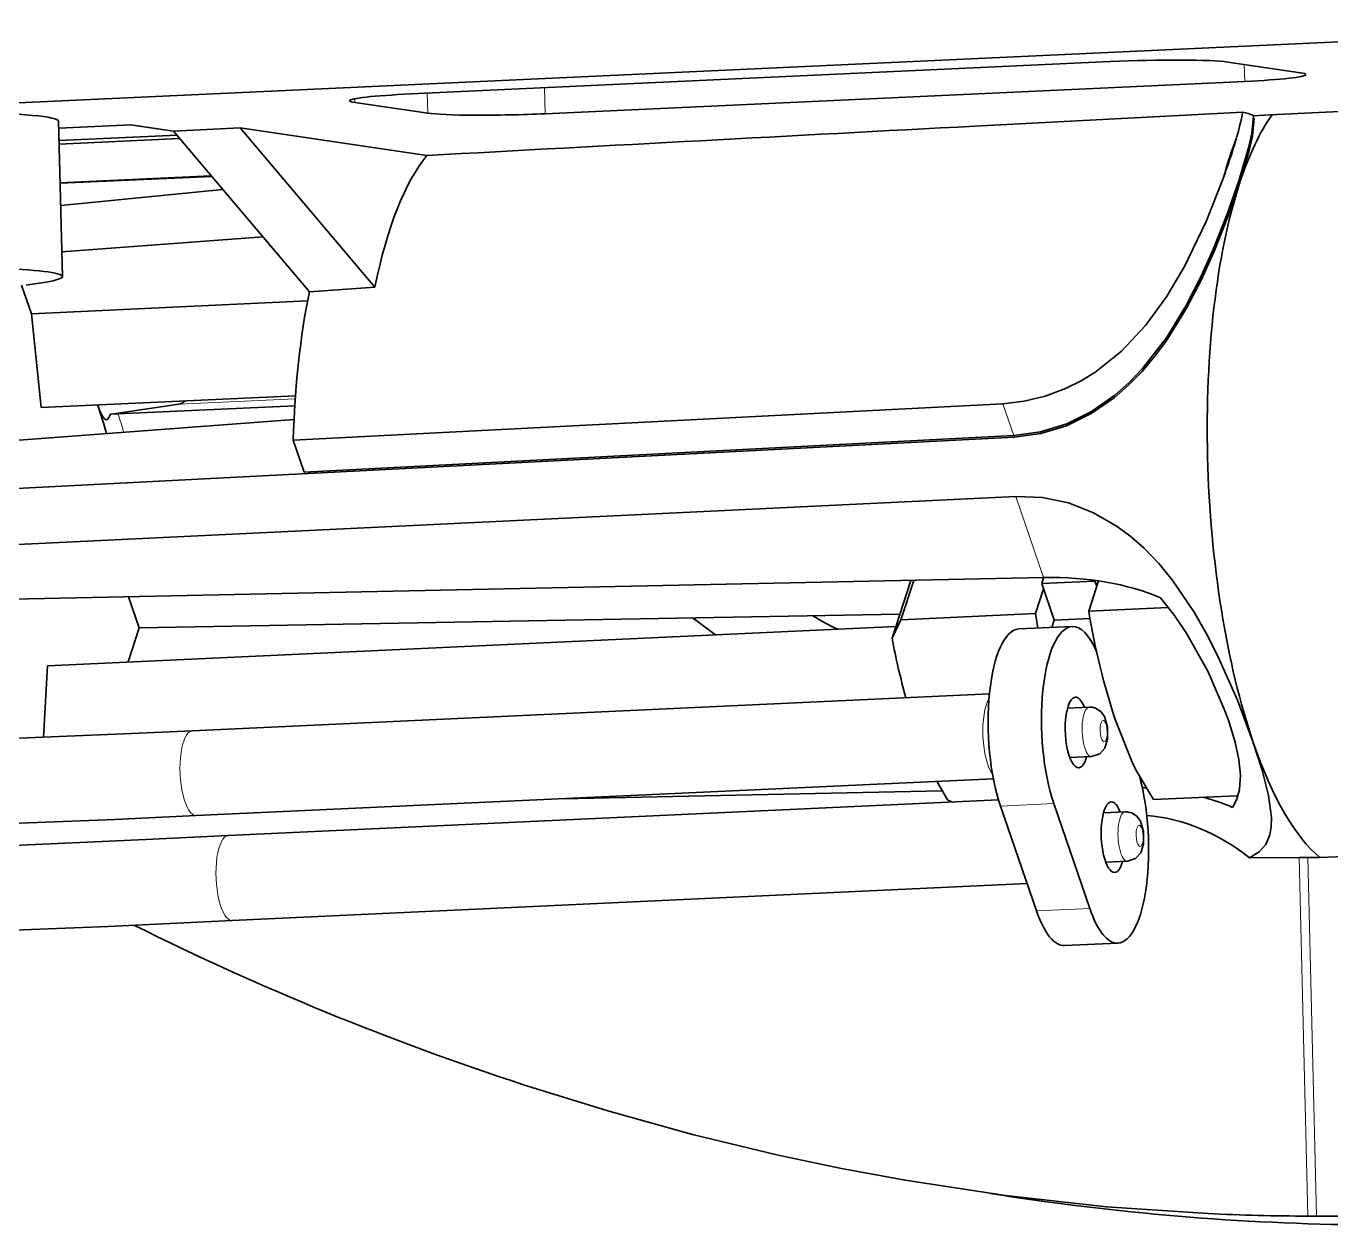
# Model space of a CAD drawing. Extents: x 370 to 946, y 143 to 764.
# Drawn here: x 814.25 to 832.69, y 734.55 to 751.5 of the extents above; entities that cross this region are included whole.
import ezdxf

# ---------------------------------------------------------------- set-up
doc = ezdxf.new("R2010")
doc.units = 0

msp = doc.modelspace()

# ---------------------------------------------------------------- linework, layer by layer
at = {"color": 7, "lineweight": 35}
msp.add_line((837.615, 751.499), (810.3, 750.236), dxfattribs=at)
at = {"color": 7, "lineweight": 35, "ltscale": 0.247507}
msp.add_line((829.572, 750.997), (819.683, 750.54), dxfattribs=at)
at = {"color": 7, "lineweight": 35, "ltscale": 0.02598}
for p, q in [((831.232, 750.989), (832.26, 750.838)), ((818.894, 750.419), (819.922, 750.267))]:
    msp.add_line(p, q, dxfattribs=at)
at = {"color": 7, "lineweight": 13, "ltscale": 0.005956}
msp.add_line((831.466, 750.955), (831.472, 750.717), dxfattribs=at)
at = {"color": 7, "lineweight": 13, "ltscale": 0.007085}
msp.add_line((819.915, 750.55), (819.922, 750.267), dxfattribs=at)
at = {"color": 7, "lineweight": 13, "ltscale": 0.009193}
msp.add_line((821.573, 750.627), (821.582, 750.259), dxfattribs=at)
at = {"color": 7, "lineweight": 35, "ltscale": 0.247508}
msp.add_line((831.472, 750.717), (821.582, 750.259), dxfattribs=at)
at = {"color": 7, "lineweight": 13, "ltscale": 0.001326}
msp.add_line((818.892, 750.472), (818.894, 750.419), dxfattribs=at)
at = {"color": 7, "lineweight": 35, "ltscale": 0.090334}
msp.add_line((831.832, 750.243), (835.441, 750.415), dxfattribs=at)
at = {"color": 7, "lineweight": 35, "ltscale": 0.094824}
msp.add_line((827.657, 750.085), (831.445, 750.284), dxfattribs=at)
at = {"color": 7, "lineweight": 35, "ltscale": 0.006123}
msp.add_line((831.588, 750.23), (831.832, 750.243), dxfattribs=at)
at = {"color": 7, "lineweight": 35, "ltscale": 0.054898}
msp.add_line((814.705, 750.154), (814.759, 747.958), dxfattribs=at)
at = {"color": 7, "lineweight": 35, "ltscale": 0.025525}
msp.add_line((814.707, 750.056), (815.727, 750.103), dxfattribs=at)
at = {"color": 7, "lineweight": 35, "ltscale": 0.015438}
msp.add_line((816.33, 750.014), (815.719, 750.104), dxfattribs=at)
at = {"color": 7, "lineweight": 35, "ltscale": 0.015233}
msp.add_line((815.727, 750.103), (816.33, 750.015), dxfattribs=at)
at = {"color": 7, "lineweight": 35, "ltscale": 0.023571}
msp.add_line((816.33, 750.015), (817.272, 750.058), dxfattribs=at)
at = {"color": 7, "lineweight": 35, "ltscale": 0.074351}
msp.add_line((816.33, 750.015), (818.249, 747.743), dxfattribs=at)
at = {"color": 7, "lineweight": 35, "ltscale": 0.06669}
msp.add_line((819.911, 749.669), (817.272, 750.058), dxfattribs=at)
at = {"color": 7, "lineweight": 35, "ltscale": 0.073717}
msp.add_line((817.272, 750.058), (819.175, 747.806), dxfattribs=at)
at = {"color": 7, "lineweight": 35, "ltscale": 0.041727}
msp.add_line((816.379, 749.956), (814.712, 749.879), dxfattribs=at)
at = {"color": 7, "lineweight": 35, "ltscale": 0.042709}
msp.add_line((814.713, 749.83), (816.419, 749.909), dxfattribs=at)
at = {"color": 7, "lineweight": 35, "ltscale": 0.053484}
msp.add_line((814.726, 749.284), (816.863, 749.383), dxfattribs=at)
at = {"color": 7, "lineweight": 35, "ltscale": 0.053731}
msp.add_line((816.874, 749.371), (814.726, 749.279), dxfattribs=at)
at = {"color": 7, "lineweight": 35, "ltscale": 0.057596}
msp.add_line((814.734, 748.964), (817.027, 749.19), dxfattribs=at)
msp.add_line((814.734, 748.964), (817.027, 749.19), dxfattribs=at)
at = {"color": 7, "lineweight": 35, "ltscale": 0.071303}
msp.add_line((817.594, 748.518), (814.75, 748.305), dxfattribs=at)
at = {"color": 7, "lineweight": 35, "ltscale": 0.01062}
msp.add_line((814.32, 747.432), (814.182, 747.834), dxfattribs=at)
at = {"color": 7, "lineweight": 35, "ltscale": 0.023192}
msp.add_line((818.249, 747.743), (819.175, 747.806), dxfattribs=at)
at = {"color": 7, "lineweight": 35, "ltscale": 0.097698}
msp.add_line((814.32, 747.432), (818.224, 747.613), dxfattribs=at)
at = {"color": 7, "lineweight": 35, "ltscale": 0.033396}
msp.add_line((814.458, 746.104), (814.32, 747.432), dxfattribs=at)
at = {"color": 7, "lineweight": 35, "ltscale": 0.089967}
msp.add_line((818.053, 746.27), (814.458, 746.104), dxfattribs=at)
at = {"color": 7, "lineweight": 35, "ltscale": 0.023959}
msp.add_line((816.402, 746.153), (815.454, 746.013), dxfattribs=at)
at = {"color": 7, "lineweight": 35, "ltscale": 0.062553}
msp.add_line((815.544, 746.017), (818.044, 746.131), dxfattribs=at)
at = {"color": 7, "lineweight": 13, "ltscale": 0.041249}
msp.add_line((816.402, 746.153), (818.05, 746.229), dxfattribs=at)
at = {"color": 7, "lineweight": 35, "ltscale": 0.25109}
msp.add_line((828.052, 746.16), (818.021, 745.642), dxfattribs=at)
at = {"color": 7, "lineweight": 13, "ltscale": 0.01194}
msp.add_line((828.207, 745.708), (828.052, 746.16), dxfattribs=at)
at = {"color": 7, "lineweight": 35, "ltscale": 0.122145}
msp.add_line((818.033, 745.935), (813.161, 745.569), dxfattribs=at)
at = {"color": 7, "lineweight": 35, "ltscale": 0.00272}
msp.add_line((815.544, 746.017), (815.436, 746.01), dxfattribs=at)
at = {"color": 7, "lineweight": 35, "ltscale": 0.000459642}
msp.add_line((815.454, 746.013), (815.436, 746.01), dxfattribs=at)
at = {"color": 7, "lineweight": 35, "ltscale": 0.389243}
msp.add_line((812.665, 744.889), (828.214, 745.686), dxfattribs=at)
at = {"color": 7, "lineweight": 35, "ltscale": 0.01186}
msp.add_line((818.175, 745.194), (818.021, 745.642), dxfattribs=at)
at = {"color": 7, "lineweight": 35, "ltscale": 0.251088}
msp.add_line((818.175, 745.194), (828.206, 745.708), dxfattribs=at)
at = {"color": 7, "lineweight": 13, "ltscale": 0.000607024}
msp.add_line((828.222, 745.709), (828.214, 745.686), dxfattribs=at)
at = {"color": 7, "lineweight": 35, "ltscale": 0.389214}
msp.add_line((812.684, 744.1), (828.235, 744.848), dxfattribs=at)
at = {"color": 7, "lineweight": 13, "ltscale": 0.030324}
msp.add_line((828.629, 743.701), (828.235, 744.848), dxfattribs=at)
at = {"color": 7, "lineweight": 35, "ltscale": 0.385445}
msp.add_line((828.629, 743.701), (813.214, 743.378), dxfattribs=at)
at = {"color": 7, "lineweight": 35, "ltscale": 0.021465}
msp.add_line((826.486, 742.846), (826.753, 743.662), dxfattribs=at)
at = {"color": 7, "lineweight": 35, "ltscale": 0.014654}
msp.add_line((826.612, 743.105), (826.794, 743.662), dxfattribs=at)
at = {"color": 7, "lineweight": 35, "ltscale": 0.009231}
msp.add_line((828.627, 743.544), (828.513, 743.193), dxfattribs=at)
at = {"color": 7, "lineweight": 35, "ltscale": 0.002172}
msp.add_line((828.629, 743.701), (828.602, 743.618), dxfattribs=at)
at = {"color": 7, "lineweight": 35, "ltscale": 0.018857}
for p, q in [((829.355, 743.653), (828.602, 743.618)), ((828.279, 742.976), (829.032, 743.011))]:
    msp.add_line(p, q, dxfattribs=at)
at = {"color": 7, "lineweight": 35, "ltscale": 0.013702}
msp.add_line((828.602, 743.618), (828.78, 743.1), dxfattribs=at)
at = {"color": 7, "lineweight": 35, "ltscale": 0.011233}
msp.add_line((829.406, 743.655), (829.266, 743.228), dxfattribs=at)
at = {"color": 7, "lineweight": 35, "ltscale": 0.000228235}
msp.add_line((829.358, 743.662), (829.355, 743.653), dxfattribs=at)
at = {"color": 7, "lineweight": 35, "ltscale": 0.001959}
msp.add_line((829.355, 743.653), (829.381, 743.579), dxfattribs=at)
at = {"color": 7, "lineweight": 35, "ltscale": 0.011632}
msp.add_line((815.694, 743.43), (815.845, 742.99), dxfattribs=at)
at = {"color": 7, "lineweight": 35, "ltscale": 0.268818}
msp.add_line((826.596, 743.183), (815.845, 742.99), dxfattribs=at)
at = {"color": 7, "lineweight": 35, "ltscale": 0.047567}
msp.add_line((828.513, 743.193), (826.612, 743.105), dxfattribs=at)
at = {"color": 7, "lineweight": 35, "ltscale": 0.005206}
msp.add_line((828.549, 742.988), (828.513, 743.193), dxfattribs=at)
at = {"color": 7, "lineweight": 35, "ltscale": 0.028169}
msp.add_line((830.392, 743.28), (829.266, 743.228), dxfattribs=at)
at = {"color": 7, "lineweight": 35, "ltscale": 0.300113}
msp.add_line((826.539, 743.009), (814.548, 742.455), dxfattribs=at)
at = {"color": 7, "lineweight": 35, "ltscale": 0.012692}
msp.add_line((815.687, 742.508), (815.845, 742.99), dxfattribs=at)
at = {"color": 7, "lineweight": 35, "ltscale": 0.001971}
msp.add_line((823.67, 743.13), (823.733, 743.083), dxfattribs=at)
at = {"color": 7, "lineweight": 35, "ltscale": 0.007985}
msp.add_line((823.733, 743.083), (823.989, 742.891), dxfattribs=at)
at = {"color": 7, "lineweight": 35, "ltscale": 0.007219}
msp.add_line((826.612, 743.105), (826.486, 742.846), dxfattribs=at)
at = {"color": 7, "lineweight": 35, "ltscale": 0.002696}
msp.add_line((828.78, 743.1), (828.746, 742.997), dxfattribs=at)
at = {"color": 7, "lineweight": 35, "ltscale": 0.012622}
msp.add_line((829.284, 743.123), (828.78, 743.1), dxfattribs=at)
at = {"color": 7, "lineweight": 35, "ltscale": 0.025424}
msp.add_line((814.548, 742.455), (814.49, 741.44), dxfattribs=at)
at = {"color": 7, "lineweight": 35, "ltscale": 0.282024}
for p, q in [((827.863, 742.056), (816.594, 741.535)), ((827.918, 740.857), (816.649, 740.336))]:
    msp.add_line(p, q, dxfattribs=at)
at = {"color": 7, "lineweight": 35, "ltscale": 0.007688}
for p, q in [((828.967, 741.856), (829.274, 741.871)), ((828.999, 741.157), (829.306, 741.171)), ((829.475, 740.375), (829.782, 740.39)), ((829.507, 739.676), (829.815, 739.69))]:
    msp.add_line(p, q, dxfattribs=at)
at = {"color": 7, "lineweight": 35, "ltscale": 0.000390985}
msp.add_line((830.017, 740.825), (830.002, 740.824), dxfattribs=at)
at = {"color": 7, "lineweight": 35, "ltscale": 0.134322}
msp.add_line((827.196, 740.688), (821.824, 740.575), dxfattribs=at)
at = {"color": 7, "lineweight": 35, "ltscale": 0.029417}
msp.add_line((830.181, 740.562), (831.357, 740.617), dxfattribs=at)
at = {"color": 7, "lineweight": 35, "ltscale": 0.000510157}
msp.add_line((831.377, 740.617), (831.357, 740.617), dxfattribs=at)
at = {"color": 7, "lineweight": 35, "ltscale": 0.272509}
msp.add_line((827.991, 740.557), (817.102, 740.053), dxfattribs=at)
at = {"color": 7, "lineweight": 35, "ltscale": 0.001944}
msp.add_line((827.34, 740.527), (827.27, 740.561), dxfattribs=at)
at = {"color": 7, "lineweight": 13, "ltscale": 0.018859}
msp.add_line((828.772, 740.506), (828.019, 740.471), dxfattribs=at)
at = {"color": 7, "lineweight": 35, "ltscale": 0.039147}
for p, q in [((828.527, 738.99), (828.019, 740.471)), ((829.281, 739.025), (828.772, 740.506))]:
    msp.add_line(p, q, dxfattribs=at)
at = {"color": 7, "lineweight": 35, "ltscale": 0.017462}
msp.add_line((832.24, 739.744), (831.541, 739.74), dxfattribs=at)
at = {"color": 7, "lineweight": 13, "ltscale": 0.126799}
msp.add_line((832.24, 739.744), (832.364, 734.673), dxfattribs=at)
at = {"color": 7, "lineweight": 35, "ltscale": 0.003062}
msp.add_line((832.24, 739.744), (832.362, 739.744), dxfattribs=at)
at = {"color": 7, "lineweight": 35, "ltscale": 0.004323}
msp.add_line((832.535, 739.743), (832.362, 739.744), dxfattribs=at)
at = {"color": 7, "lineweight": 13, "ltscale": 0.126813}
msp.add_line((832.362, 739.744), (832.487, 734.673), dxfattribs=at)
at = {"color": 7, "lineweight": 35, "ltscale": 0.028697}
msp.add_line((833.682, 739.792), (832.535, 739.743), dxfattribs=at)
at = {"color": 7, "lineweight": 35, "ltscale": 0.281237}
msp.add_line((828.395, 739.374), (817.158, 738.855), dxfattribs=at)
at = {"color": 7, "lineweight": 13, "ltscale": 0.018857}
msp.add_line((829.281, 739.025), (828.527, 738.99), dxfattribs=at)
at = {"color": 7, "lineweight": 35, "ltscale": 0.018859}
msp.add_line((828.926, 738.498), (829.679, 738.533), dxfattribs=at)
at = {"color": 7, "lineweight": 35, "ltscale": 0.003064}
msp.add_line((832.487, 734.673), (832.364, 734.673), dxfattribs=at)
at = {"color": 7, "lineweight": 35}
for points in [[(831.387, 749.309), (831.526, 749.779), (831.571, 749.981), (831.596, 750.232)], [(831.607, 750.196), (831.581, 749.941), (831.536, 749.739), (831.399, 749.273)], [(828.052, 746.16), (828.353, 746.194), (828.65, 746.266), (828.939, 746.375), (829.149, 746.48), (829.352, 746.603), (829.729, 746.903), (830.07, 747.266), (830.366, 747.671), (830.62, 748.099), (830.926, 748.734), (831.167, 749.342)], [(831.387, 749.309), (831.222, 748.838), (831.02, 748.329), (830.848, 747.946), (830.65, 747.559), (830.364, 747.092), (830.027, 746.658), (829.837, 746.461), (829.634, 746.281), (829.307, 746.051), (828.956, 745.876), (828.586, 745.76), (828.207, 745.708)], [(828.214, 745.686), (828.589, 745.737), (828.954, 745.849), (829.301, 746.019), (829.625, 746.242), (829.83, 746.42), (830.021, 746.615), (830.198, 746.825), (830.361, 747.046), (830.65, 747.511), (830.861, 747.918), (831.043, 748.324), (831.238, 748.815), (831.399, 749.273)], [(815.436, 746.01), (815.412, 745.957), (815.401, 745.942), (815.393, 745.937), (815.377, 745.933), (815.369, 745.935), (815.354, 745.945), (815.324, 745.983), (815.283, 746.068), (815.255, 746.145)], [(828.235, 744.848), (828.611, 744.834), (828.981, 744.757), (829.336, 744.619), (829.671, 744.424), (829.866, 744.278), (830.05, 744.115), (830.256, 743.901), (830.446, 743.669), (830.756, 743.214), (830.932, 742.905), (831.092, 742.592), (831.369, 741.968), (831.593, 741.371)], [(830.282, 743.415), (830.478, 743.165), (830.654, 742.905), (830.953, 742.371), (831.183, 741.843), (831.241, 741.685)], [(807.379, 741.969), (808.181, 741.758), (809.013, 741.599), (809.867, 741.489), (811.029, 741.408), (812.206, 741.384), (813.684, 741.41), (815.736, 741.495), (816.594, 741.535)], [(829.306, 741.171), (829.422, 741.211), (829.493, 741.29), (829.534, 741.415), (829.534, 741.592), (829.489, 741.739), (829.439, 741.807), (829.363, 741.856), (829.315, 741.868)], [(831.299, 740.453), (831.361, 740.57), (831.397, 740.704), (831.41, 740.906), (831.387, 741.13), (831.335, 741.373), (831.241, 741.685)], [(830.181, 740.562), (829.951, 740.95), (829.892, 741.07), (829.65, 741.671)], [(831.541, 739.74), (831.677, 739.822), (831.772, 739.929), (831.828, 740.062), (831.847, 740.178), (831.849, 740.308), (831.807, 740.622), (831.717, 740.98), (831.593, 741.371)], [(807.032, 740.82), (807.917, 740.587), (808.825, 740.414), (809.745, 740.295), (810.67, 740.224), (811.9, 740.186), (813.42, 740.202), (815.501, 740.283), (816.649, 740.336)], [(807.735, 740.541), (808.568, 740.301), (809.422, 740.121), (810.293, 739.996), (811.177, 739.921), (812.365, 739.883), (813.855, 739.905), (815.937, 739.997), (817.102, 740.053)], [(829.815, 739.69), (829.93, 739.73), (830.001, 739.809), (830.042, 739.934), (830.043, 740.111), (829.998, 740.258), (829.947, 740.326), (829.872, 740.375), (829.824, 740.387)], [(807.359, 739.402), (808.278, 739.136), (809.215, 738.938), (810.16, 738.804), (811.105, 738.723), (812.356, 738.683), (813.589, 738.697), (815.403, 738.77), (817.158, 738.855)], [(821.277, 736.531), (822.467, 736.161), (823.667, 735.829), (824.877, 735.537), (825.772, 735.348), (826.671, 735.181), (828.092, 734.965), (829.52, 734.807), (830.953, 734.71)]]:
    msp.add_lwpolyline(points, dxfattribs=at)
for centre, radius, start, end in [((827.484, 751.059), 4.036, 343.6266, 348.9332), ((831.289, 749.574), 0.727, 65.001, 77.5761), ((1028.977, -3071.258), 3826.642, 93.015729, 93.131883), ((824.278, 751.944), 7.362, 341.7941, 344.0513), ((821.983, 752.691), 9.775, 339.9649, 341.8336), ((807.484, 743.5), 8.209, 15.8043, 18.7976), ((816.384, 746.301), 0.149, 276.8423, 316.302), ((828.118, 747.803), 5.397, 239.331, 243.5426), ((839.169, 744.836), 10.032, 189.221, 198.3919), ((836.886, 744.815), 10.585, 190.7218, 195.4169), ((829.284, 741.654), 0.217, 81.6104, 92.6419), ((830.287, 742.425), 3.546, 206.9003, 211.712), ((829.792, 740.173), 0.217, 81.6104, 92.6419), ((833.878, 775.137), 40.61, 243.5179, 251.9229), ((833.55, 770.829), 36.282, 260.9989, 269.451), ((832.518, 768.131), 33.458, 267.3199, 269.7366), ((832.559, 768.832), 34.159, 269.8786, 275.1616)]:
    msp.add_arc(centre, radius, start, end, dxfattribs=at)
at = {"color": 7, "lineweight": 13}
for centre, radius, start, end in [((808.471, 743.588), 7.478, 16.8345, 18.9521), ((823.781, 743.14), 0.0746, 186.9929, 229.899)]:
    msp.add_arc(centre, radius, start, end, dxfattribs=at)
at = {"color": 7, "lineweight": 35}
for centre, major_axis, ratio, start_param, end_param in [((830.008, 750.933), (-1.3, -0.032), 0.061157, 3.481861, 5.052657), ((831.036, 750.781), (-1.3, -0.032), 0.061157, 1.911065, 3.141593), ((831.036, 750.781), (-1.3, -0.032), 0.061157, 3.141593, 3.481861), ((820.118, 750.475), (-1.3, -0.032), 0.061157, 5.052657, 6.283185), ((820.118, 750.475), (-1.3, -0.032), 0.061157, 6.283185, 6.623454), ((811.406, 750.072), (-3.299, -0.081), 0.061157, 3.141593, 5.052657), ((821.146, 750.324), (-1.3, -0.032), 0.061157, 0.340268, 1.911065), ((832.823, 745.126), (0.259, -5.594), 0.333115, 3.541903, 3.862084), ((832.809, 745.126), (-0.282, 6.093), 0.333115, 0.649721, 0.791261), ((820.779, 744.57), (-0.253, 5.467), 0.333115, 0.353726, 0.921963), ((832.823, 745.126), (-0.259, 5.594), 0.333115, 0.720491, 1.505889), ((811.46, 747.877), (-3.299, -0.081), 0.061157, 3.141593, 6.283185), ((811.46, 747.877), (-3.299, -0.081), 0.061157, 2.574503, 3.141593), ((819.838, 744.524), (0.251, -5.42), 0.333179, 4.061224, 4.489199), ((832.823, 745.126), (0.259, -5.594), 0.333115, 4.647482, 5.43288), ((827.616, 741.014), (3.783, 1.299), 0.622073, 0.600157, 1.095549), ((828.348, 741.477), (0.069, -1.498), 0.333115, 3.141593, 5.43288), ((829.102, 741.512), (0.069, -1.498), 0.333115, 3.141593, 5.43288), ((829.102, 741.512), (0.069, -1.498), 0.333115, 2.425019, 3.141593), ((829.102, 741.512), (0.023, -0.499), 0.333115, 3.862084, 6.28328), ((829.102, 741.512), (0.023, -0.499), 0.333115, 3.141687, 3.862084), ((829.102, 741.512), (0.023, -0.499), 0.333115, 2.34619, 3.141687), ((832.823, 745.126), (-0.259, 5.594), 0.333115, 2.291287, 2.850204), ((829.102, 741.512), (0.023, -0.499), 0.333115, 0.000095, 0.795403), ((829.61, 740.031), (0.069, -1.498), 0.333115, 6.283184, 8.440741), ((828.633, 738.052), (3.783, 1.299), 0.622073, 0.979146, 0.992875), ((828.633, 738.052), (3.783, 1.299), 0.622073, 0.600157, 0.736762), ((829.61, 740.031), (0.023, -0.499), 0.333115, 3.141687, 6.28328), ((829.61, 740.031), (0.023, -0.499), 0.333115, 2.34619, 3.141687), ((829.783, 734.682), (-0.162, -5.666), 0.654993, 2.692431, 3.103516), ((829.61, 740.031), (0.023, -0.499), 0.333115, 0.000095, 0.720491), ((829.61, 740.031), (0.023, -0.499), 0.333115, 0.720491, 0.795403), ((828.857, 739.996), (0.069, -1.498), 0.333115, 5.43288, 6.283184), ((829.61, 740.031), (0.069, -1.498), 0.333115, 5.43288, 6.283184)]:
    msp.add_ellipse(centre, major_axis=major_axis, ratio=ratio, start_param=start_param, end_param=end_param, dxfattribs=at)
at = {"color": 7, "lineweight": 13}
for centre, major_axis, start_param, end_param in [((827.971, 741.46), (-0.028, 0.599), 0.464067, 2.677522), ((829.29, 741.521), (0.016, -0.35), 3.141687, 6.28328), ((829.478, 741.53), (0.007, -0.15), 3.0766854827521, 9.359870789931687), ((816.622, 740.935), (-0.028, 0.599), 0.000107, 3.1417), ((829.798, 740.04), (0.016, -0.35), 3.141687, 6.28328), ((817.13, 739.454), (-0.028, 0.599), 6.283177, 9.42477), ((829.987, 740.049), (0.007, -0.15), 3.0766854827521, 9.359870789931687)]:
    msp.add_ellipse(centre, major_axis=major_axis, ratio=0.333115, start_param=start_param, end_param=end_param, dxfattribs=at)

doc.saveas('drawing.dxf')
